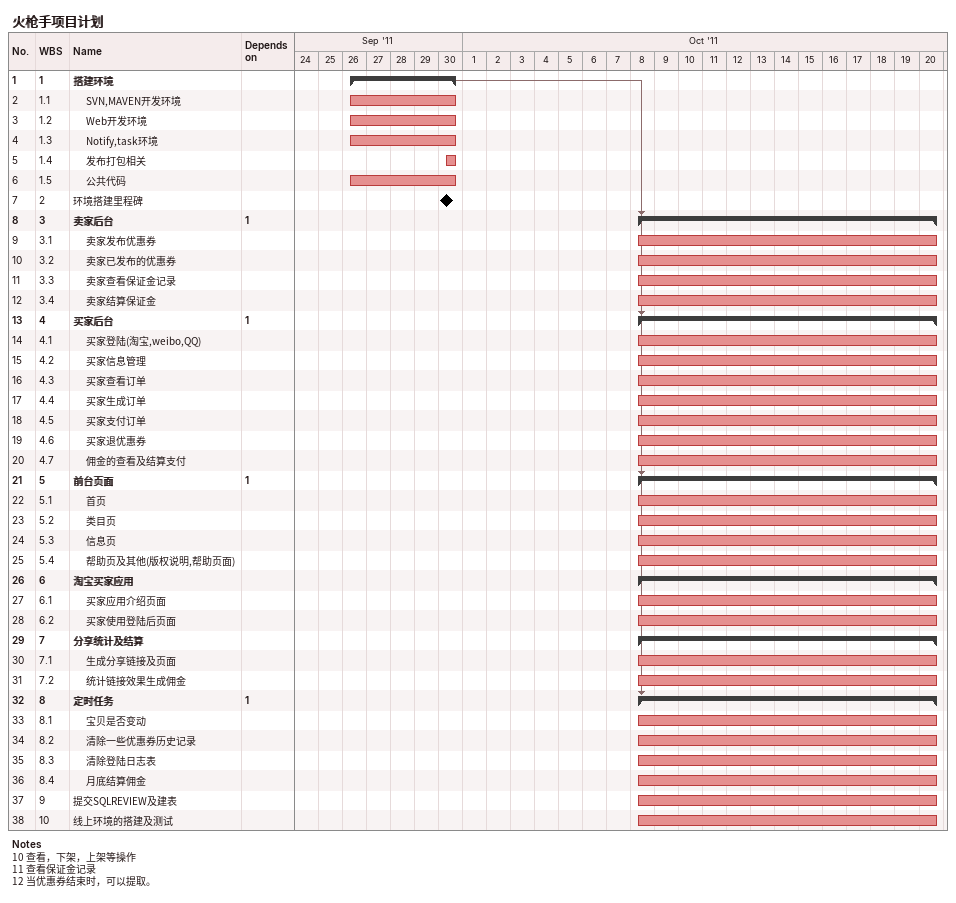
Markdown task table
火枪手项目计划

| ID | WBS | Task | Start | Finish | Predecessors |
|---|---|---|---|---|---|
| 1 | 1 | **搭建环境** | 2011-09-26 | 2011-09-30 |  |
| 2 | 1.1 | SVN,MAVEN开发环境 | 2011-09-26 | 2011-09-30 |  |
| 3 | 1.2 | Web开发环境 | 2011-09-26 | 2011-09-30 |  |
| 4 | 1.3 | Notify,task环境 | 2011-09-26 | 2011-09-30 |  |
| 5 | 1.4 | 发布打包相关 | 2011-09-30 | 2011-09-30 |  |
| 6 | 1.5 | 公共代码 | 2011-09-26 | 2011-09-30 |  |
| 7 | 2 | 环境搭建里程碑 (milestone) | 2011-09-30 | 2011-09-30 |  |
| 8 | 3 | **卖家后台** | 2011-10-08 | 2011-10-20 | 1 |
| 9 | 3.1 | 卖家发布优惠券 | 2011-10-08 | 2011-10-20 |  |
| 10 | 3.2 | 卖家已发布的优惠券 | 2011-10-08 | 2011-10-20 |  |
| 11 | 3.3 | 卖家查看保证金记录 | 2011-10-08 | 2011-10-20 |  |
| 12 | 3.4 | 卖家结算保证金 | 2011-10-08 | 2011-10-20 |  |
| 13 | 4 | **买家后台** | 2011-10-08 | 2011-10-20 | 1 |
| 14 | 4.1 | 买家登陆(淘宝,weibo,QQ) | 2011-10-08 | 2011-10-20 |  |
| 15 | 4.2 | 买家信息管理 | 2011-10-08 | 2011-10-20 |  |
| 16 | 4.3 | 买家查看订单 | 2011-10-08 | 2011-10-20 |  |
| 17 | 4.4 | 买家生成订单 | 2011-10-08 | 2011-10-20 |  |
| 18 | 4.5 | 买家支付订单 | 2011-10-08 | 2011-10-20 |  |
| 19 | 4.6 | 买家退优惠券 | 2011-10-08 | 2011-10-20 |  |
| 20 | 4.7 | 佣金的查看及结算支付 | 2011-10-08 | 2011-10-20 |  |
| 21 | 5 | **前台页面** | 2011-10-08 | 2011-10-20 | 1 |
| 22 | 5.1 | 首页 | 2011-10-08 | 2011-10-20 |  |
| 23 | 5.2 | 类目页 | 2011-10-08 | 2011-10-20 |  |
| 24 | 5.3 | 信息页 | 2011-10-08 | 2011-10-20 |  |
| 25 | 5.4 | 帮助页及其他(版权说明,帮助页面) | 2011-10-08 | 2011-10-20 |  |
| 26 | 6 | **淘宝买家应用** | 2011-10-08 | 2011-10-20 |  |
| 27 | 6.1 | 买家应用介绍页面 | 2011-10-08 | 2011-10-20 |  |
| 28 | 6.2 | 买家使用登陆后页面 | 2011-10-08 | 2011-10-20 |  |
| 29 | 7 | **分享统计及结算** | 2011-10-08 | 2011-10-20 |  |
| 30 | 7.1 | 生成分享链接及页面 | 2011-10-08 | 2011-10-20 |  |
| 31 | 7.2 | 统计链接效果生成佣金 | 2011-10-08 | 2011-10-20 |  |
| 32 | 8 | **定时任务** | 2011-10-08 | 2011-10-20 | 1 |
| 33 | 8.1 | 宝贝是否变动 | 2011-10-08 | 2011-10-20 |  |
| 34 | 8.2 | 清除一些优惠券历史记录 | 2011-10-08 | 2011-10-20 |  |
| 35 | 8.3 | 清除登陆日志表 | 2011-10-08 | 2011-10-20 |  |
| 36 | 8.4 | 月底结算佣金 | 2011-10-08 | 2011-10-20 |  |
| 37 | 9 | 提交SQLREVIEW及建表 | 2011-10-08 | 2011-10-20 |  |
| 38 | 10 | 线上环境的搭建及测试 | 2011-10-08 | 2011-10-20 |  |

Notes
- 10: 查看，下架，上架等操作
- 11: 查看保证金记录
- 12: 当优惠券结束时，可以提取。
